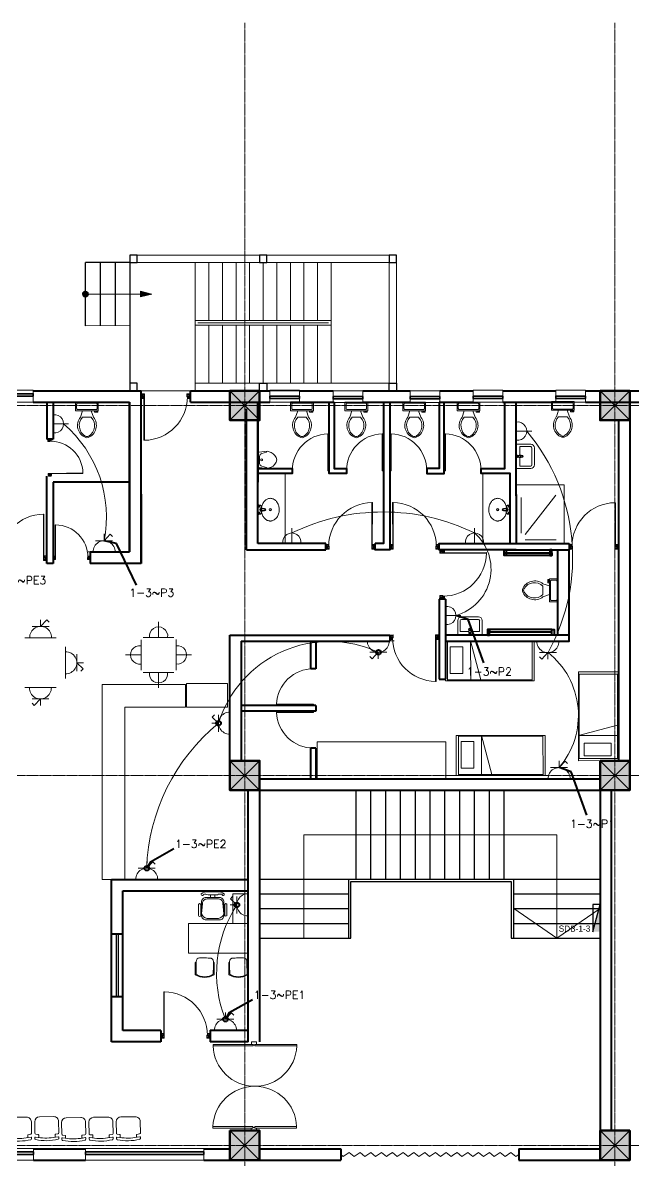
# Model space of a CAD drawing. Header units: millimetres. Extents: x 2390631 to 3136749, y 3674522 to 3929111.
# Drawn here: x 2517565 to 2529930, y 3828346 to 3851404 of the extents above; entities that cross this region are included whole.
import ezdxf

# ---------------------------------------------------------------- set-up
doc = ezdxf.new("R2010")
doc.units = ezdxf.units.MM
doc.header["$MEASUREMENT"] = 0
doc.linetypes.add('CENTER', pattern=[2, 1.25, -0.25, 0.25, -0.25])
doc.linetypes.add('DASHED', pattern=[0.75, 0.5, -0.25])
for name, color, linetype, lineweight in [('0newfurnture', 30, 'Continuous', 15), ('4 DB BOXES', 3, 'Continuous', 25), ('5 A power', 220, 'Continuous', 9), ('5 DB BOXES', 3, 'Continuous', 25), ('centreline', 52, 'CENTER', 5), ('Column-0.5', 14, 'Continuous', 50), ('Dimension- 0.15', 114, 'Continuous', 15), ('Dimension-137.5', 86, 'Continuous', 13), ('door', 41, 'Continuous', 5), ('Door Opening-0.09', 253, 'Continuous', 9), ('Frame-0.3', 24, 'Continuous', 30), ('furniture', 34, 'Continuous', 15), ('Furniture Hospital-0.09', 44, 'Continuous', 9), ('Hatch', 9, 'Continuous', 9), ('hidden lines', 205, 'DASHED', 5), ('Metal  workt-0.2', 13, 'Continuous', 20), ('Power Sockets City supply', 141, 'Continuous', 13), ('Sill Level', 140, 'Continuous', 20), ('stairs', 6, 'Continuous', 25), ('WALL 0.2', 7, 'Continuous', 20), ('wall 0.4', 7, 'Continuous', 40), ('Wall-0.5', 7, 'Continuous', 50), ('WINDOW', 152, 'Continuous', 30), ('Windows Plan', 152, 'Continuous', 35)]:
    doc.layers.add(name, color=color, linetype=linetype, lineweight=lineweight)
for name, color, linetype in [('power socket Generator', 210, 'CENTER'), ('wire powered ups', 3, 'Continuous'), ('Wires', 1, 'Continuous')]:
    doc.layers.add(name, color=color, linetype=linetype)
doc.styles.add('arial.', font='arial.ttf')
doc.styles.add('romans', font='romans.shx')
doc.styles.get("Standard").update_dxf_attribs({"font": 'arial.ttf'})
doc.linetypes.add('ZIGZAG', pattern='A,0.0001,-0.2,[131,ltypeshp.shx,S=0.2,R=0,X=-0.2,Y=0],-0.4,[131,ltypeshp.shx,S=0.2,R=180,X=0.2,Y=0],-0.2', length=0.8001)
doc.dimstyles.get("Standard").update_dxf_attribs({"dimtxt": 500, "dimasz": 100, "dimexe": 100, "dimexo": 200, "dimgap": 0.09, "dimtad": 0, "dimtoh": 1, "dimdec": 0, "dimzin": 0, "dimdsep": 46, "dimtxsty": 'Standard', "dimblk": 'DOT', "dimcen": 0, "dimclrd": 256, "dimclre": 256, "dimclrt": 256, "dimadec": 0, "dimazin": 0, "dimtfac": 1, "dimtdec": 0, "dimtofl": 0, "dimtmove": 0, "dimatfit": 3, "dimfxl": 1, "dimtolj": 1, "dimtzin": 0, "dimlwd": -1, "dimlwe": -1, "dimarcsym": 1})

# ---------------------------------------------------------------- blocks, each defined once
blk = doc.blocks.new('2ft column')
at = {"layer": 'Hatch', "ltscale": 5}
h = blk.add_hatch(color=256, dxfattribs=at)
h.dxf.hatch_style = 1
h.paths.add_polyline_path([(2207385, 4176559), (2207985, 4176559), (2207985, 4175959), (2207385, 4175959)])
at = {"layer": 'Column-0.5', "ltscale": 5}
blk.add_lwpolyline([(2207385, 4176559), (2207985, 4176559), (2207985, 4175959), (2207385, 4175959)], close=True, dxfattribs=at)
at = {"layer": 'Defpoints', "ltscale": 5}
for points in [[(2207985, 4176559), (2207385, 4175959)], [(2207985, 4175959), (2207385, 4176559)]]:
    blk.add_lwpolyline(points, dxfattribs=at)
blk = doc.blocks.new('main grid')
at = {"layer": 'centreline', "ltscale": 5}
for p, q in [((2533911, 4018930), (2533911, 3991299)), ((2541411, 4018930), (2541411, 3976624)), ((2559988, 4011172), (2515645, 4011172)), ((2559988, 4003672), (2515645, 4003672)), ((2559388, 3996172), (2515045, 3996172)), ((2559988, 3996172), (2515645, 3996172))]:
    blk.add_line(p, q, dxfattribs=at)
at = {"layer": 'Hatch'}
for p in [(326226, -165087), (333726, -165087), (326226, -172587), (333726, -172587), (326226, -180087), (333726, -180087)]:
    blk.add_blockref('2ft column', p, dxfattribs=at)
blk = doc.blocks.new('sems')
at = {"layer": 'Dimension- 0.15', "ltscale": 5}
h = blk.add_hatch(dxfattribs=at)
h.set_pattern_fill('ANSI31', color=256, scale=25.555556)
h.set_pattern_definition([(45, (55035.0093, 4945698.8337), (-2.258813329, 2.258813329), [])])
h.paths.add_polyline_path([(2173550, 4150430), (2173550, 4150489), (2173491, 4150489, 0.414214)])
h.paths.add_polyline_path([(2173550, 4150430, 0.414214), (2173609, 4150489), (2173550, 4150489)])
h.paths.add_polyline_path([(2173550, 4150489), (2173609, 4150489, 0.414214), (2173550, 4150548)])
h.paths.add_polyline_path([(2173491, 4150489), (2173550, 4150489), (2173550, 4150548, 0.414214)])
for p, q in [((2174664, 4150546), (2174664, 4150431)), ((2174894, 4150489), (2174664, 4150546)), ((2174664, 4150431), (2174894, 4150489))]:
    blk.add_line(p, q, dxfattribs=at)
blk.add_lwpolyline([(2174664, 4150489), (2173550, 4150489)], dxfattribs=at)
blk.add_circle((2173550, 4150489), 59.1, dxfattribs=at)
blk.add_solid([(2174664, 4150546), (2174894, 4150489), (2174664, 4150431)], dxfattribs=at)
at = {"layer": 'Dimension-137.5', "ltscale": 5}
blk.add_line((2174664, 4150489), (2174894, 4150489), dxfattribs=at)
at = {"layer": 'Frame-0.3'}
for points in [[(2174450, 4151281), (2174450, 4151131), (2174600, 4151131), (2174600, 4151281)], [(2177075, 4151281), (2177075, 4151131), (2177225, 4151131), (2177225, 4151281)], [(2179700, 4151281), (2179700, 4151131), (2179850, 4151131), (2179850, 4151281)], [(2174450, 4148681), (2174450, 4148531), (2174600, 4148531), (2174600, 4148681)], [(2177075, 4148531), (2177075, 4148681), (2177225, 4148681), (2177225, 4148531)], [(2179700, 4148531), (2179700, 4148681), (2179850, 4148681), (2179850, 4148531)]]:
    blk.add_lwpolyline(points, close=True, dxfattribs=at)
at = {"layer": 'Metal  workt-0.2', "ltscale": 5}
for p, q in [((2174600, 4151281), (2179700, 4151281)), ((2175775, 4151131), (2175775, 4149956)), ((2176050, 4151131), (2176050, 4149956)), ((2176325, 4151131), (2176325, 4149956)), ((2176600, 4151131), (2176600, 4149956)), ((2176875, 4151131), (2176875, 4149956)), ((2177150, 4151131), (2177150, 4149956)), ((2177425, 4151131), (2177425, 4149956)), ((2177700, 4151131), (2177700, 4149956)), ((2177975, 4151131), (2177975, 4149956)), ((2178250, 4151131), (2178250, 4149956)), ((2178525, 4151131), (2178525, 4149956)), ((2179700, 4148681), (2179700, 4151131)), ((2175775, 4149856), (2175775, 4148681)), ((2176050, 4149856), (2176050, 4148681)), ((2176325, 4149856), (2176325, 4148681)), ((2176600, 4149856), (2176600, 4148681)), ((2176875, 4149856), (2176875, 4148681)), ((2177150, 4149856), (2177150, 4148681)), ((2177425, 4149856), (2177425, 4148681)), ((2177700, 4149856), (2177700, 4148681)), ((2177975, 4149856), (2177975, 4148681)), ((2178250, 4149856), (2178250, 4148681)), ((2178525, 4149856), (2178525, 4148681)), ((2175775, 4148531), (2174600, 4148531))]:
    blk.add_line(p, q, dxfattribs=at)
at = {"layer": 'Metal  workt-0.2'}
for points in [[(2177075, 4148531), (2179850, 4148531), (2179850, 4151131), (2174450, 4151131), (2174450, 4148531), (2174600, 4148531)], [(2179700, 4151131), (2174600, 4151131)], [(2174450, 4149851), (2173550, 4149847)], [(2179700, 4148681), (2175775, 4148681), (2175775, 4148531), (2176745, 4148531)]]:
    blk.add_lwpolyline(points, dxfattribs=at)
for points in [[(2175775, 4149956), (2175775, 4149856), (2178525, 4149856), (2178525, 4149956)], [(2175825, 4149906), (2175825, 4149906), (2178475, 4149906), (2178475, 4149906)]]:
    blk.add_lwpolyline(points, close=True, dxfattribs=at)
at = {"layer": 'stairs', "ltscale": 5}
for p, q in [((2174450, 4151281), (2174450, 4148531)), ((2173850, 4151131), (2173850, 4149848)), ((2174150, 4151131), (2174150, 4149849))]:
    blk.add_line(p, q, dxfattribs=at)
for points in [[(2173550, 4149847), (2173550, 4151131)], [(2174450, 4151131), (2173550, 4151131)]]:
    blk.add_lwpolyline(points, dxfattribs=at)
blk = doc.blocks.new('MAIN DOOR')
at = {"layer": 'door', "ltscale": 1000}
for points in [[(2313.47, 188.53), (2347.4, 188.53), (2347.4, 187.28), (2313.47, 187.28)], [(2381.32, 188.53), (2348.88, 188.53), (2348.88, 187.28), (2381.32, 187.28)]]:
    blk.add_lwpolyline(points, close=True, dxfattribs=at)
for points in [[(2346.08, 190.6), (2346.08, 188.53)], [(2348.88, 188.12), (2347.4, 188.12), (2347.4, 188.53), (2346.08, 188.53), (2346.08, 190.6), (2350.2, 190.6)], [(2347.4, 188.12), (2348.88, 188.12), (2348.88, 188.53), (2350.2, 188.53), (2350.2, 190.6), (2346.08, 190.6)], [(2350.2, 190.6), (2350.2, 188.53)], [(2313.41, 120.66), (2347.33, 120.66), (2347.33, 121.91), (2313.41, 121.91), (2313.41, 120.66)], [(2348.82, 121.07), (2347.33, 121.07), (2347.33, 120.66), (2346.01, 120.66), (2346.01, 118.6), (2350.14, 118.6)], [(2347.33, 121.07), (2348.82, 121.07), (2348.82, 120.66), (2350.14, 120.66), (2350.14, 118.6), (2346.01, 118.6)], [(2346.01, 118.6), (2346.01, 120.66)], [(2381.26, 120.66), (2348.82, 120.66), (2348.82, 121.91), (2381.26, 121.91), (2381.26, 120.66)], [(2350.14, 118.6), (2350.14, 120.66)]]:
    blk.add_lwpolyline(points, dxfattribs=at)
at = {"layer": 'Door Opening-0.09', "ltscale": 1000}
for centre, radius, start, end in [((2347.4, 188.53), 33.94, 182.11678, 357.88255), ((2347.33, 120.66), 33.95, 2.11669, 177.88264)]:
    blk.add_arc(centre, radius, start, end, dxfattribs=at)
at = {"layer": 'WINDOW', "ltscale": 5}
blk.add_line((2350.14, 190.6), (2350.14, 190.6), dxfattribs=at)
blk = doc.blocks.new('Toilet - top')
at = {"layer": 'Furniture Hospital-0.09'}
for p, q in [((-10, -8.5), (-8, -8.5)), ((-10, -9.5), (-10, -8.5)), ((-7, -9.5), (-10, -9.5)), ((-8, -8.5), (-8, -8)), ((-7, -8), (-7, -9.5)), ((-4, -8), (-6, -14)), ((4, -8), (6, -14)), ((9.5, -6), (9.5, -2)), ((4, -14), (-4, -14))]:
    blk.add_line(p, q, dxfattribs=at)
blk.add_lwpolyline([(10.5, -8), (10.5, 0), (-10.5, 0), (-10.5, -8)], close=True, dxfattribs=at)
for points in [[(-9.5, -2), (-9.5, -6)], [(8.5, -1), (-8.5, -1)], [(-8.5, -7), (8.5, -7)]]:
    blk.add_lwpolyline(points, dxfattribs=at)
for centre, radius, start, end in [((-8.6, -1.9), 0.884, 81.8699, 188.1301), ((-8.6, -6.1), 0.884, 171.8699, 278.1301), ((8.6, -1.9), 0.884, 351.8699, 98.1301), ((8.6, -6.1), 0.884, 261.8699, 8.1301), ((3.5, -21.6), 12.2, 141.4691, 247.9714), ((4.2, -21.8), 11.3, 136.3677, 238.9468), ((-3.5, -21.6), 12.2, 292.0284, 38.5307), ((-4.2, -21.8), 11.3, 301.053, 43.6321), ((0, -27.9), 4, 245.7318, 294.2682), ((0, -29), 4, 254.8605, 285.1395)]:
    blk.add_arc(centre, radius, start, end, dxfattribs=at)
blk = doc.blocks.new('26 door')
at = {"layer": 'door'}
blk.add_line((42654.7, -717.83), (42654.7, -716.68), dxfattribs=at)
at = {"layer": 'door', "ltscale": 5}
blk.add_lwpolyline([(42654.7, -716.68), (42684.73, -716.68), (42684.73, -717.83), (42654.7, -717.83)], dxfattribs=at)
at = {"layer": 'Door Opening-0.09'}
blk.add_arc((42654.79, -717.79), 29.96, 2.13581, 90.17937, dxfattribs=at)
blk = doc.blocks.new('TIA UR Plan-flat-1')
at = {"layer": 'Furniture Hospital-0.09'}
for points in [[(-186, 175), (-265, 150, 0.270578), (-380, 0, 0.556713)], [(-186, -175), (-265, -150, -0.270578), (-380, 0, -0.556713)], [(0, 0), (0, 132, 0.414214), (-25, 157), (-186, 175)], [(0, 0), (0, -132, -0.414214), (-25, -157), (-186, -175)], [(-174, 175), (-174, 154), (-81, 130, -0.321575), (-32, 71), (-32, 0)], [(-174, -175), (-174, -154), (-81, -130, 0.321575), (-32, -71), (-32, 0)]]:
    blk.add_lwpolyline(points, format="xyb", dxfattribs=at)
blk.add_circle((-75, 0), 20, dxfattribs=at)
blk = doc.blocks.new('SHOWERPLAN')
for p, q in [((20, 60), (25, 60)), ((30, 83), (35, 83)), ((30, 67), (35, 67)), ((35, 90), (53, 90)), ((80, 22), (135, 22)), ((20, -60), (25, -60)), ((30, -67), (35, -67)), ((30, -83), (35, -83)), ((35, -90), (53, -90)), ((80, -22), (135, -22))]:
    blk.add_line(p, q)
for points in [[(0, 105, -0.222859), (20, 90), (20, 60, -0.222859), (0, 45)], [(139, -4), (139, 3, 0.373826), (136, 7), (73, 15, 1.867218), (73, -16), (136, -7, 0.373826)], [(0, -105, 0.222859), (20, -90), (20, -60, 0.222859), (0, -45)]]:
    blk.add_lwpolyline(points, format="xyb", close=True)
for points in [[(20, 90), (25, 90), (25, 60), (20, 60)], [(25, 85), (30, 85), (30, 65), (25, 65)], [(30, 90), (35, 90), (35, 60), (30, 60)], [(20, -90), (25, -90), (25, -60), (20, -60)], [(25, -85), (30, -85), (30, -65), (25, -65)], [(30, -90), (35, -90), (35, -60), (30, -60)]]:
    blk.add_lwpolyline(points, close=True)
blk.add_lwpolyline([(51, 18, 0.461601), (47, -15)], format="xyb")
for centre, radius, start, end in [((-15, 21), 63.3, 355.2879, 37.6983), ((45, 0), 10.4, 100.0344, 259.4939), ((60, 2), 18.8, 46.4506, 153.7796), ((-43, 13), 124, 4.2141, 38.3676), ((136, 0), 22.4, 265.9494, 94.0506), ((133, 0), 22.5, 0.4708, 87.1339), ((133, 0), 22.5, 272.8655, 359.6459), ((-15, -21), 63.3, 322.3017, 4.7121), ((60, -2), 18.8, 206.2204, 313.5494), ((-43, -13), 124, 321.6324, 355.7859)]:
    blk.add_arc(centre, radius, start, end)
blk = doc.blocks.new('basi')
at = {"layer": 'Furniture Hospital-0.09'}
for radius in [25, 20]:
    blk.add_circle((0, 0), radius, dxfattribs=at)
blk.add_open_spline([(0, 230), (7, 230), (13, 230), (30, 227), (41, 224), (61, 217), (71, 212), (90, 200), (99, 192), (116, 176), (124, 167), (139, 146), (146, 136), (157, 112), (162, 100), (171, 74), (174, 61), (178, 34), (180, 20), (180, -7), (180, -21), (176, -49), (174, -62), (167, -88), (162, -101), (151, -125), (145, -136), (131, -158), (124, -167), (107, -185), (99, -193), (80, -206), (70, -212), (50, -221), (40, -225), (19, -229), (8, -230), (-13, -230), (-23, -228), (-44, -223), (-54, -220), (-74, -210), (-84, -204), (-102, -190), (-111, -182), (-127, -163), (-134, -153), (-148, -132), (-154, -120), (-164, -96), (-168, -83), (-175, -57), (-177, -43), (-180, -16), (-180, -2), (-179, 26), (-178, 40), (-173, 67), (-169, 80), (-160, 105), (-155, 117), (-143, 140), (-136, 151), (-121, 171), (-113, 179), (-96, 195), (-86, 202), (-67, 214), (-57, 219), (-36, 226), (-26, 228), (-10, 230), (-5, 230), (0, 230)], degree=3, knots=[0, 0, 0, 0, 0.111441, 0.111441, 0.290409, 0.290409, 0.469378, 0.469378, 0.648346, 0.648346, 0.827315, 0.827315, 1.006283, 1.006283, 1.185252, 1.185252, 1.36422, 1.36422, 1.543189, 1.543189, 1.722157, 1.722157, 1.901126, 1.901126, 2.080094, 2.080094, 2.259063, 2.259063, 2.438031, 2.438031, 2.617, 2.617, 2.795968, 2.795968, 2.974937, 2.974937, 3.153905, 3.153905, 3.332874, 3.332874, 3.511842, 3.511842, 3.690811, 3.690811, 3.869779, 3.869779, 4.048748, 4.048748, 4.227716, 4.227716, 4.406684, 4.406684, 4.585653, 4.585653, 4.764621, 4.764621, 4.94359, 4.94359, 5.122558, 5.122558, 5.301527, 5.301527, 5.480495, 5.480495, 5.659464, 5.659464, 5.838432, 5.838432, 6.017401, 6.017401, 6.196369, 6.196369, 6.283185, 6.283185, 6.283185, 6.283185], dxfattribs=at)
at = {"layer": 'Furniture Hospital-0.09', "xscale": 0.9999980001467896, "yscale": 0.9999980001467896, "zscale": 25.4, "rotation": 0.008803277706400013}
blk.add_blockref('SHOWERPLAN', (-250, 0), dxfattribs=at)
blk = doc.blocks.new('d1')
at = {"layer": 'door'}
for p, q in [((2442.75, 10745.72), (2408.32, 10745.72)), ((2442.75, 10746.15), (2408.33, 10746.15)), ((2408.33, 10746.15), (2408.33, 10745.72))]:
    blk.add_line(p, q, dxfattribs=at)
at = {"layer": 'door', "ltscale": 80}
for points in [[(2445, 10779.7), (2445, 10781.99), (2444.56, 10781.99), (2444.56, 10782.43), (2441.8, 10782.43), (2441.8, 10781.99), (2441.36, 10781.99), (2441.36, 10780.14), (2442.75, 10780.14), (2442.75, 10779.7)], [(2445, 10746.15), (2445, 10743.87), (2444.56, 10743.87), (2444.56, 10743.43), (2441.8, 10743.43), (2441.8, 10743.87), (2441.36, 10743.87), (2441.36, 10745.72), (2442.75, 10745.72), (2442.75, 10746.15)]]:
    blk.add_lwpolyline(points, close=True, dxfattribs=at)
at = {"layer": 'Door Opening-0.09', "ltscale": 80}
blk.add_arc((2442.75, 10745.72), 34.42, 90, 179.27403, dxfattribs=at)
at = {"layer": 'hidden lines'}
for centre, radius, start, end in [((2445.01, 10781.68), 2.48, 162.46714, 233.24176), ((2445.46, 10782.07), 1.81, 168.64751, 255.23191), ((2441.64, 10791.37), 9.82, 268.39858, 287.31577), ((2441.38, 10784.76), 4.22, 269.78991, 318.96751), ((2444.33, 10781.34), 2.81, 166.46517, 205.18019), ((2441.57, 10782.05), 3, 308.46813, 358.9527), ((2441.64, 10734.49), 9.82, 72.68423, 91.60142), ((2441.38, 10741.1), 4.22, 41.03249, 90.21009), ((2444.33, 10744.52), 2.81, 154.81981, 193.53483), ((2445.01, 10744.18), 2.48, 126.75824, 197.53286), ((2441.57, 10743.81), 3, 1.0473, 51.53187), ((2445.46, 10743.79), 1.81, 104.76809, 191.35249)]:
    blk.add_arc(centre, radius, start, end, dxfattribs=at)
blk = doc.blocks.new('BCHAIR')
at = {"layer": 'Furniture Hospital-0.09'}
for p, q in [((-0.15, 0), (0.15, 0)), ((-0.25, -0.1), (-0.25, -0.342)), ((0.25, -0.1), (0.25, -0.342)), ((-0.25, -0.431), (-0.25, -0.454)), ((-0.239, -0.421), (-0.181, -0.429)), ((-0.179, -0.369), (-0.232, -0.362)), ((-0.17, -0.379), (-0.17, -0.419)), ((0.17, -0.379), (0.17, -0.419)), ((0.179, -0.369), (0.232, -0.362)), ((0.239, -0.421), (0.181, -0.429)), ((0.25, -0.431), (0.25, -0.454))]:
    blk.add_line(p, q, dxfattribs=at)
for centre, radius, start, end in [((-0.15, -0.1), 0.1, 90, 180), ((0.15, -0.1), 0.1, 360, 90), ((-0.23, -0.342), 0.02, 180, 262.875), ((-0.24, -0.431), 0.01, 82.875, 180), ((-0.23, -0.454), 0.02, 180, 257.4986), ((0, 0.583), 1.083, 257.4986, 282.5014), ((-0.18, -0.419), 0.01, 262.875, 0), ((0, 0.594), 1.039, 259.9886, 280.0345), ((-0.18, -0.379), 0.01, 0, 82.875), ((0.18, -0.379), 0.01, 97.125, 180), ((0.18, -0.419), 0.01, 180, 277.125), ((0.23, -0.342), 0.02, 277.125, 360), ((0.23, -0.454), 0.02, 282.5014, 0), ((0.24, -0.431), 0.01, 0, 97.125)]:
    blk.add_arc(centre, radius, start, end, dxfattribs=at)
blk = doc.blocks.new('IP1')
at = {"layer": 'WALL 0.2', "ltscale": 5}
for points in [[(2535111, 3946693), (2535111, 3948793), (2539161, 3948793)], [(2539161, 3948793), (2540236, 3948793), (2540236, 3946693)], [(2539361, 3947293), (2540236, 3946693), (2541111, 3947293)]]:
    blk.add_lwpolyline(points, dxfattribs=at)
blk = doc.blocks.new('BED')
at = {"layer": 'Furniture Hospital-0.09'}
for p, q in [((-2.12, 0.475), (-2.12, -0.475)), ((-2.12, -0.475), (-2.12, 0.475)), ((-0.008, 0.475), (-2.12, 0.475)), ((-2.07, 0.475), (-2.07, -0.475)), ((-0.058, 0.455), (-2.07, 0.455)), ((-0.855, -0.455), (-0.61, 0.475)), ((-0.61, 0.475), (-0.61, -0.455)), ((-0.425, 0.336), (-0.426, -0.303)), ((-0.425, 0.336), (-0.121, 0.336)), ((-0.121, -0.303), (-0.121, 0.336)), ((-0.058, -0.475), (-0.058, 0.475)), ((-0.008, -0.475), (-0.008, 0.475)), ((-2.12, -0.475), (-0.008, -0.475)), ((-2.07, -0.455), (-0.058, -0.455)), ((-0.426, -0.303), (-0.121, -0.303))]:
    blk.add_line(p, q, dxfattribs=at)
blk = doc.blocks.new('TAP')
at = {"layer": 'Furniture Hospital-0.09', "linetype": 'Continuous'}
for p, q in [((0, 38), (0, -38)), ((5, 38), (0, 38)), ((5, 38), (5, -38)), ((30, 25), (5, 25)), ((30, 0), (5, 0)), ((30, 25), (30, -25)), ((56, 16), (30, 16)), ((51, 7), (48, 8)), ((59, 19), (57, 22)), ((73, 24), (73, 27)), ((88, 20), (89, 22)), ((97, 15), (125, 12)), ((97, 8), (100, 9)), ((5, -38), (0, -38)), ((30, -25), (5, -25)), ((56, -16), (30, -16)), ((51, -8), (48, -9)), ((60, -20), (58, -22)), ((74, -24), (74, -27)), ((88, -19), (90, -22)), ((97, -7), (100, -8)), ((97, -15), (125, -12))]:
    blk.add_line(p, q, dxfattribs=at)
for radius in [21.2, 19.7]:
    blk.add_circle((74, 0), radius, dxfattribs=at)
for centre, radius, start, end in [((74, 0), 27.2, 163.0512, 199.0512), ((74, 0), 24.2, 127.0512, 163.0512), ((74, 0), 27.2, 91.0512, 127.0512), ((74, 0), 24.2, 55.0512, 91.0512), ((74, 0), 27.2, 19.0512, 55.0512), ((74, 0), 24.2, 343.0512, 19.0512), ((95, 0), 32.6, 337.45, 22.55), ((74, 0), 24.2, 199.0512, 235.0512), ((74, 0), 27.2, 235.0512, 271.0512), ((74, 0), 24.2, 271.0512, 307.0512), ((74, 0), 27.2, 307.0512, 343.0512)]:
    blk.add_arc(centre, radius, start, end, dxfattribs=at)
blk = doc.blocks.new('bazin')
at = {"layer": '0newfurnture', "ltscale": 5}
for p, q in [((2434577, 4011590), (2435069, 4011590)), ((2434577, 4011295), (2434577, 4011590)), ((2434626, 4011295), (2434626, 4011516)), ((2434626, 4011516), (2434799, 4011516)), ((2434847, 4011516), (2435020, 4011516)), ((2435020, 4011516), (2435020, 4011295)), ((2435069, 4011590), (2435069, 4011295)), ((2434996, 4011270), (2434651, 4011270)), ((2434996, 4011221), (2434651, 4011221))]:
    blk.add_line(p, q, dxfattribs=at)
blk.add_circle((2434823, 4011477), 25.6, dxfattribs=at)
for centre, radius, start, end in [((2434651, 4011295), 73.8, 180, 270), ((2434651, 4011295), 24.6, 180, 270), ((2434996, 4011295), 73.8, 270, 0), ((2434996, 4011295), 24.6, 270, 0)]:
    blk.add_arc(centre, radius, start, end, dxfattribs=at)
at = {"layer": '0newfurnture', "ltscale": 5, "xscale": 0.9842520018725999, "yscale": 0.9842520018725999, "zscale": 0.9842520018725999, "rotation": 270}
blk.add_blockref('TAP', (2434823, 4011590), dxfattribs=at)
blk = doc.blocks.new('ADHIKRIT')
at = {"layer": 'furniture'}
for p, q in [((-245, 1046), (-569, 1047)), ((900, 1351), (0, 1351)), ((0, 1351), (0, -450)), ((0, 741), (0, 1351)), ((900, -450), (900, 1351)), ((1187, 1121), (1153, 1121)), ((1187, 1145), (1558, 1147)), ((1187, 1145), (1187, 1121)), ((1187, 1121), (1545, 1123)), ((-245, 980), (-569, 981)), ((1048, 956), (1048, 1014)), ((1050, 758), (1050, 711)), ((1050, 700), (1050, 711)), ((-789, 683), (-869, 683)), ((-789, 547), (-869, 547)), ((1189, 595), (1157, 595)), ((1187, 595), (1187, 571)), ((1187, 571), (1558, 573)), ((1189, 595), (1286, 595)), ((1287, 595), (1545, 597)), ((-900, 0), (0, 0)), ((-900, -450), (-900, 0)), ((-247, 247), (-571, 248)), ((-247, 182), (-571, 182)), ((1189, 102), (1157, 102)), ((1187, 126), (1558, 124)), ((1187, 102), (1187, 126)), ((1189, 102), (1286, 101)), ((1287, 101), (1545, 100)), ((1048, -260), (1048, -318)), ((1050, -4), (1050, -14)), ((1050, -61), (1050, -14)), ((0, -450), (-900, -450)), ((0, -450), (900, -450)), ((1187, -425), (1153, -425)), ((1187, -425), (1545, -426)), ((1187, -449), (1187, -425)), ((1187, -449), (1558, -450))]:
    blk.add_line(p, q, dxfattribs=at)
for points in [[(-897, 962, 0.207066), (-957, 755), (-957, 615)], [(-885, 900, 0.214578), (-869, 755), (-869, 615)], [(-110, 614), (-109, 818, 0.414214), (-246, 955), (-655, 956, 0.418376), (-789, 820), (-789, 615)], [(-153, 614), (-152, 788, 0.28028), (-288, 955), (-610, 925, 0.418376), (-744, 789), (-745, 615)], [(-899, 268, -0.207066), (-958, 476), (-957, 615)], [(-886, 330, -0.214578), (-870, 475), (-869, 615)], [(-110, 614), (-110, 409, -0.414214), (-247, 273), (-656, 274, -0.418376), (-790, 410), (-789, 615)], [(-153, 614), (-153, 440, -0.28028), (-290, 273), (-612, 304, -0.418376), (-745, 441), (-745, 615)]]:
    blk.add_lwpolyline(points, format="xyb", dxfattribs=at)
for centre, radius, start, end in [((-569, 1014), 32.9, 89.8702, 269.8702), ((-245, 1013), 32.9, 269.8702, 89.8702), ((1154, 1015), 106, 90.3083, 180.3083), ((1203, 1157), 39.5, 294.3355, 296.5711), ((1099, 860), 518, 329.4756, 30.5244), ((1099, 860), 542, 328.0257, 31.9845), ((-881, 933), 33.3, 262.3354, 120.0474), ((1753, 864), 711, 172.5908, 188.6233), ((1157, 701), 106, 180.3083, 270.3083), ((-882, 297), 33.3, 239.693, 97.4051), ((-571, 215), 32.9, 89.8702, 269.8702), ((-253, 214), 33.4, 280.4483, 79.5122), ((1157, -4), 106, 89.6917, 179.6917), ((1099, -163), 518, 329.4756, 30.5244), ((1099, -163), 542, 328.0155, 31.9743), ((1753, -168), 711, 171.3767, 187.4092), ((1154, -319), 106, 179.6917, 269.6917), ((1203, -461), 39.5, 63.4289, 65.6645)]:
    blk.add_arc(centre, radius, start, end, dxfattribs=at)
blk = doc.blocks.new('w1')
at = {"layer": 'Sill Level'}
blk.add_lwpolyline([(2460641, 3827503), (2460641, 3825103), (2460401, 3825103), (2460401, 3827503)], close=True, dxfattribs=at)
at = {"layer": 'Windows Plan'}
blk.add_lwpolyline([(2460521, 3825103), (2460521, 3827503), (2460473, 3827503), (2460473, 3825103)], close=True, dxfattribs=at)
blk = doc.blocks.new('v2')
at = {"layer": 'Sill Level'}
blk.add_lwpolyline([(2448277, 3818910), (2448877, 3818910), (2448877, 3818670), (2448277, 3818670)], close=True, dxfattribs=at)
at = {"layer": 'Windows Plan'}
blk.add_lwpolyline([(2448877, 3818790), (2448277, 3818790), (2448277, 3818743), (2448877, 3818743)], close=True, dxfattribs=at)
blk = doc.blocks.new('15A N soc')
at = {"layer": 'Power Sockets City supply', "color": 244, "lineweight": 13, "true_color": 0x991b1e}
for p, q in [((52222.6282, 99516.2064), (52222.4926, 99516.2064)), ((52222.5612, 99516.2064), (52222.5611, 99516.2603)), ((52222.5612, 99516.2064), (52222.6099, 99516.2585)), ((52222.6099, 99516.2585), (52222.6282, 99516.2401)), ((52222.4338, 99516.1156), (52222.6863, 99516.1156))]:
    blk.add_line(p, q, dxfattribs=at)
blk.add_arc((52222.5612, 99516.1182), 0.0881, 358.32, 181.68, dxfattribs=at)
blk = doc.blocks.new('5A soc')
at = {"layer": '5 A power', "lineweight": 18}
for p, q in [((895571.9, -137969.1), (895571.9, -137872.1)), ((895476.6, -137969.1), (895667.1, -137969.1))]:
    blk.add_line(p, q, dxfattribs=at)
blk.add_arc((895571.9, -137960.1), 57.1, 350.91221, 189.08779, dxfattribs=at)
blk = doc.blocks.new('FDB')
at = {"layer": '4 DB BOXES'}
blk.add_hatch(color=256, dxfattribs=at).paths.add_polyline_path([(-65075.48, -197982.42), (-65075.48, -197977), (-65095.76, -197982.42)])
for p, q in [((-65095.76, -197982.42), (-65095.76, -197977)), ((-65095.76, -197977), (-65075.48, -197977)), ((-65075.48, -197977), (-65095.76, -197982.42)), ((-65075.48, -197982.42), (-65095.76, -197982.42))]:
    blk.add_line(p, q, dxfattribs=at)
blk = doc.blocks.new('_Dot')
at = {"color": 0, "linetype": 'ByBlock', "lineweight": -2}
blk.add_line((-0.5, 0), (-1, 0), dxfattribs=at)
at = {"color": 0, "linetype": 'ByBlock', "lineweight": -3, "const_width": 0.5}
blk.add_lwpolyline([(-0.25, 0, 1), (0.25, 0, 1)], format="xyb", close=True, dxfattribs=at)

msp = doc.modelspace()

# ---------------------------------------------------------------- linework, layer by layer
at = {"layer": 'Furniture Hospital-0.09'}
for p, q in [((2527657, 3841779), (2527657, 3841055)), ((2527741, 3841028), (2528359, 3841829)), ((2527741, 3840925), (2528370, 3840925)), ((2520860, 3837991), (2519174, 3837991)), ((2519174, 3837991), (2519174, 3834036)), ((2520860, 3837531), (2520860, 3837991)), ((2520860, 3837531), (2519634, 3837531)), ((2519634, 3837531), (2519634, 3834036)), ((2519174, 3834036), (2521760, 3834036))]:
    msp.add_line(p, q, dxfattribs=at)
for points in [[(2522329, 3840846), (2522329, 3842266), (2522879, 3842266), (2522879, 3840846), (2522329, 3840846)], [(2527434, 3840846), (2527434, 3842266), (2526884, 3842266), (2526884, 3840846), (2527434, 3840846)]]:
    msp.add_lwpolyline(points, dxfattribs=at)
for points in [[(2527559, 3840846), (2528532, 3840846), (2528532, 3842039), (2527559, 3842039)], [(2520879, 3837531), (2521713, 3837531), (2521713, 3838012), (2520879, 3838012)], [(2523526, 3836076), (2526135, 3836076), (2526135, 3836825), (2523526, 3836825)]]:
    msp.add_lwpolyline(points, close=True, dxfattribs=at)
at = {"layer": 'stairs', "ltscale": 5}
for points in [[(2524310, 3835846), (2524310, 3834046)], [(2524610, 3835846), (2524610, 3834046)], [(2524910, 3835846), (2524910, 3834046)], [(2525210, 3835846), (2525210, 3834046)], [(2525510, 3835846), (2525510, 3834046)], [(2525810, 3835846), (2525810, 3834046)], [(2526110, 3835846), (2526110, 3834046)], [(2526410, 3835846), (2526410, 3834046)], [(2526710, 3835846), (2526710, 3834046)], [(2527010, 3835846), (2527010, 3834046)], [(2527310, 3835846), (2527310, 3834046)], [(2522360, 3834046), (2529260, 3834046)], [(2524160, 3834046), (2524160, 3832846), (2524210, 3832846), (2524210, 3833996), (2527460, 3833996), (2527460, 3832846), (2527510, 3832846), (2527510, 3834046)], [(2522360, 3833746), (2524160, 3833746)], [(2527510, 3833746), (2529260, 3833746)], [(2522360, 3833446), (2524160, 3833446)], [(2527510, 3833446), (2529260, 3833446)], [(2522360, 3833146), (2524160, 3833146)], [(2527510, 3833146), (2529260, 3833146)], [(2522360, 3832846), (2524160, 3832846)], [(2527510, 3832846), (2529260, 3832846)]]:
    msp.add_lwpolyline(points, dxfattribs=at)
at = {"layer": 'WALL 0.2', "ltscale": 5}
for points in [[(2519365, 3832930), (2519365, 3831658)], [(2519595, 3831658), (2519595, 3832930)]]:
    msp.add_lwpolyline(points, dxfattribs=at)
at = {"layer": 'wall 0.4', "ltscale": 5}
for p, q in [((2517779, 3843946), (2519960, 3843946)), ((2519960, 3843942), (2519960, 3843946)), ((2519960, 3841126), (2519960, 3843942)), ((2520960, 3843946), (2522571, 3843946)), ((2520960, 3843716), (2520960, 3843946)), ((2523171, 3843946), (2523850, 3843946)), ((2524450, 3843946), (2525412, 3843946)), ((2526012, 3843946), (2526690, 3843946)), ((2527290, 3843946), (2528360, 3843946)), ((2528960, 3843946), (2531725, 3843946)), ((2517779, 3843716), (2519730, 3843716)), ((2518053, 3843716), (2518053, 3842966)), ((2518178, 3843716), (2518178, 3842966)), ((2520960, 3843716), (2522571, 3843716)), ((2522099, 3840721), (2522099, 3843576)), ((2522329, 3843716), (2522329, 3842091)), ((2522329, 3840846), (2522329, 3843716)), ((2522990, 3843716), (2523874, 3843716)), ((2524450, 3843716), (2525412, 3843716)), ((2525999, 3843716), (2526690, 3843716)), ((2527290, 3843716), (2528360, 3843716)), ((2527559, 3841813), (2527559, 3843716)), ((2528960, 3843716), (2531725, 3843716)), ((2529630, 3843346), (2529630, 3836446)), ((2529860, 3843346), (2529860, 3836446)), ((2518178, 3842966), (2518053, 3842966)), ((2519730, 3842091), (2518178, 3842091)), ((2518178, 3842091), (2518178, 3840446)), ((2522329, 3841861), (2522329, 3841861)), ((2523704, 3840846), (2522329, 3840846)), ((2523704, 3840721), (2523704, 3840846)), ((2527329, 3840846), (2527559, 3840846)), ((2527329, 3840846), (2527329, 3840846)), ((2527559, 3840846), (2528630, 3840846)), ((2528630, 3840846), (2528630, 3840721)), ((2518928, 3840676), (2519730, 3840676)), ((2518928, 3840676), (2518928, 3840446)), ((2522099, 3840721), (2523704, 3840721)), ((2527329, 3840721), (2527559, 3840721)), ((2527329, 3840721), (2527434, 3840721)), ((2527559, 3840721), (2528630, 3840721)), ((2528400, 3838991), (2528400, 3840721)), ((2528630, 3838991), (2528630, 3840721)), ((2518178, 3840446), (2518053, 3840446)), ((2519960, 3840446), (2518928, 3840446)), ((2525999, 3839721), (2525999, 3838095)), ((2526124, 3839721), (2525999, 3839721)), ((2526124, 3839721), (2526124, 3838095)), ((2521760, 3836446), (2521760, 3838991)), ((2521760, 3838991), (2524999, 3838991)), ((2524999, 3838991), (2524999, 3838866)), ((2526124, 3838999), (2526124, 3838874)), ((2521990, 3838866), (2521990, 3836446)), ((2521990, 3838866), (2524999, 3838866)), ((2523390, 3838866), (2523390, 3838311)), ((2523500, 3838866), (2523500, 3838311)), ((2523500, 3838311), (2523390, 3838311)), ((2525999, 3838095), (2526124, 3838095)), ((2523500, 3837561), (2521990, 3837561)), ((2523500, 3837451), (2521990, 3837451)), ((2523500, 3837561), (2523500, 3837451)), ((2523390, 3836704), (2523390, 3836076)), ((2523500, 3836701), (2523390, 3836701)), ((2523500, 3836701), (2523500, 3836076)), ((2522360, 3836076), (2529260, 3836076)), ((2522130, 3830746), (2522130, 3835846)), ((2522360, 3835846), (2522360, 3830746)), ((2519365, 3834036), (2522130, 3834036)), ((2519365, 3830746), (2519365, 3834036)), ((2519595, 3833806), (2522130, 3833806)), ((2519595, 3830976), (2519595, 3833806)), ((2520362, 3830976), (2519595, 3830976)), ((2520362, 3830976), (2520362, 3830746)), ((2522130, 3830976), (2521362, 3830976)), ((2521362, 3830976), (2521362, 3830746)), ((2520362, 3830746), (2519365, 3830746)), ((2522130, 3830746), (2521362, 3830746)), ((2517785, 3828576), (2518835, 3828576)), ((2521235, 3828576), (2521760, 3828576)), ((2522360, 3828576), (2524010, 3828576)), ((2524010, 3828576), (2524010, 3828346)), ((2527610, 3828576), (2529260, 3828576)), ((2527610, 3828576), (2527610, 3828346)), ((2517785, 3828346), (2518835, 3828346)), ((2521235, 3828346), (2521760, 3828346))]:
    msp.add_line(p, q, dxfattribs=at)
for points in [[(2523874, 3843716), (2523874, 3842366), (2524124, 3842366), (2524124, 3842266), (2523774, 3842266), (2523774, 3843716)], [(2524874, 3843716), (2524874, 3840846), (2524704, 3840846)], [(2524999, 3843716), (2524999, 3840721), (2524704, 3840721), (2524704, 3840846)], [(2525999, 3843716), (2525999, 3842366), (2525749, 3842366), (2525749, 3842266), (2526099, 3842266), (2526099, 3843716)], [(2527559, 3840721), (2527559, 3840721), (2525999, 3840721), (2525999, 3840846), (2527434, 3840846), (2527434, 3842266), (2526849, 3842266), (2526849, 3842366), (2527329, 3842366), (2527329, 3843716)], [(2518053, 3840446), (2518053, 3842216)], [(2522329, 3842366), (2523024, 3842366), (2523024, 3842266), (2522329, 3842266)], [(2527559, 3841844), (2527559, 3840846)], [(2526124, 3838866), (2528630, 3838866), (2528630, 3838991), (2526124, 3838991)], [(2522360, 3835846), (2529260, 3835846)], [(2529260, 3835846), (2529260, 3828946)], [(2529260, 3835846), (2529260, 3828946)], [(2529490, 3828946), (2529490, 3835846)], [(2529490, 3828946), (2529490, 3835846)], [(2519595, 3832930), (2519365, 3832930)], [(2519595, 3831658), (2519365, 3831658)], [(2522360, 3828346), (2524010, 3828346)], [(2527610, 3828346), (2529260, 3828346)]]:
    msp.add_lwpolyline(points, dxfattribs=at)
for points in [[(2527357, 3840607), (2527313, 3840607), (2527313, 3840721), (2527357, 3840721)], [(2527316, 3840656), (2528279, 3840656), (2528279, 3840607), (2527316, 3840607)], [(2528238, 3840607), (2528282, 3840607), (2528282, 3840721), (2528238, 3840721)], [(2527020, 3839105), (2526976, 3839105), (2526976, 3838991), (2527020, 3838991)], [(2527020, 3839056), (2528281, 3839056), (2528281, 3839105), (2527020, 3839105)], [(2528281, 3839105), (2528325, 3839105), (2528325, 3838991), (2528281, 3838991)]]:
    msp.add_lwpolyline(points, close=True, dxfattribs=at)
at = {"layer": 'wall 0.4', "color": 3, "ltscale": 5}
for centre in [(2524769, 3838644), (2521531, 3837206), (2520075, 3834265), (2521901, 3833523), (2521670, 3831205)]:
    msp.add_circle(centre, 47.6, dxfattribs=at)
at = {"layer": 'Wall-0.5', "ltscale": 5}
for p, q in [((2519730, 3843716), (2519730, 3840676)), ((2519960, 3841846), (2519960, 3840446))]:
    msp.add_line(p, q, dxfattribs=at)
at = {"layer": 'WINDOW', "ltscale": 5}
for points in [[(2519462, 3831658), (2519462, 3832930)], [(2519504, 3831658), (2519504, 3832930)]]:
    msp.add_lwpolyline(points, dxfattribs=at)
at = {"layer": 'WINDOW', "linetype": 'ZIGZAG', "lineweight": 20, "ltscale": 0.5}
for points in [[(2524989, 3828461), (2524933, 3828419), (2524832, 3828504), (2524712, 3828421), (2524614, 3828504), (2524494, 3828421), (2524396, 3828504), (2524276, 3828421), (2524177, 3828504), (2524057, 3828421), (2524010, 3828461)], [(2526299, 3828461), (2526244, 3828419), (2526143, 3828504), (2526023, 3828421), (2525924, 3828504), (2525804, 3828421), (2525706, 3828504), (2525586, 3828421), (2525487, 3828504), (2525368, 3828421), (2525269, 3828504), (2525149, 3828421), (2525051, 3828504), (2524989, 3828461)], [(2527610, 3828461), (2527554, 3828419), (2527453, 3828504), (2527333, 3828421), (2527235, 3828504), (2527115, 3828421), (2527016, 3828504), (2526896, 3828421), (2526798, 3828504), (2526678, 3828421), (2526579, 3828504), (2526460, 3828421), (2526361, 3828504), (2526299, 3828461)]]:
    msp.add_lwpolyline(points, dxfattribs=at)
at = {"layer": 'Wires', "color": 2, "lineweight": 9}
for centre, radius, start, end in [((2516775, 3841386), 2485, 348.8318, 49.3815), ((2524716, 3840569), 3987, 331.0114, 39.9106), ((2524866, 3837259), 4229, 64.0558, 115.9442), ((2526077, 3840327), 973, 285.5832, 48.962), ((2527197, 3837364), 1623, 319.2658, 51.6702)]:
    msp.add_arc(centre, radius, start, end, dxfattribs=at)
at = {"layer": 'Wires', "color": 5, "lineweight": 9}
for centre, radius, start, end in [((2523778, 3836509), 2353, 65.1496, 162.8071), ((2524033, 3834135), 3960, 129.1856, 178.1195), ((2524038, 3832138), 2547, 147.0589, 201.4859)]:
    msp.add_arc(centre, radius, start, end, dxfattribs=at)

# ---------------------------------------------------------------- block references
at = {"layer": '0newfurnture', "xscale": -1}
for p, rotation in [((6539149, 6277438), 90), ((91799, 7850581), 180)]:
    msp.add_blockref('bazin', p, dxfattribs=dict(at, rotation=rotation))
at = {"layer": '5 DB BOXES', "xscale": -27.26879209834783, "yscale": 27.26879211394649, "zscale": 27.26879210264321, "rotation": 89.5057637808463}
msp.add_blockref('FDB', (-2884590, 2105082), dxfattribs=at)
at = {"layer": 'door', "yscale": 25, "zscale": 25}
for p, xscale, rotation in [((2505828, 2775956), 25, 90), ((2506928, 2775956), 25, 90), ((2542943, 2775956), -25, 270), ((2544043, 2775956), -25, 270), ((3589824, 3819505), 25, 180)]:
    msp.add_blockref('26 door', p, dxfattribs=dict(at, xscale=xscale, rotation=rotation))
at = {"layer": 'door', "xscale": -25, "yscale": 25, "zscale": 25}
msp.add_blockref('26 door', (3589824, 3855507), dxfattribs=at)
at = {"layer": 'Door Opening-0.09'}
for name, p, xscale, yscale, zscale, rotation in [('d1', (2244524, 3781028), -25.64102998076803, 25.64102998076803, 25.64102998076803, 270.0333351142592), ('d1', (2567972, 3636286), -19.23076923076729, 19.23076923076723, 19.23076923076723, 0.7978814814005375), ('d1', (2800213, 3903268), -25.64102998076803, 25.64102998076803, 25.64102998076803, 89.96666488534903), ('d1', (2249490, 3903268), 25.64102998076803, 25.64102998076803, 25.64102998076803, 270.0333351146509), ('d1', (2805139, 3903267), -25.64102998076803, 25.64102998076803, 25.64102998076803, 89.96666488534903), ('d1', (2793562, 3903036), -25.64102998076803, 25.64102998076803, 25.64102998076803, 89.96666488534903), ('d1', (2311574, 3887540), 19.23076923076723, 19.23076923076723, 19.23076923076723, 270), ('d1', (2801504, 3776462), 25.64102998076803, 25.64102998076803, 25.64102998076803, 90.03333511465095), ('d1', (2244926, 3893674), 25.64102998076803, 25.64102998076803, 25.64102998076803, 269.9666648857408), ('MAIN DOOR', (2580953, 3833659), 25.0000182071143, 25.0000182071143, 25.0000182071143, 179.9491575826777)]:
    msp.add_blockref(name, p, dxfattribs=dict(at, xscale=xscale, yscale=yscale, zscale=zscale, rotation=rotation))
at = {"layer": 'furniture', "extrusion": (0, 0, -1), "xscale": 0.6669998082076751, "yscale": 0.6669998082076751, "zscale": -0.6669998082076751, "rotation": 270.0000000000001}
msp.add_blockref('ADHIKRIT', (-2521823, 3833146), dxfattribs=at)
at = {"layer": 'Furniture Hospital-0.09'}
for name, p, xscale, yscale, zscale, rotation in [('Toilet - top', (2518865, 3843716), -21.9357505720243, 21.93575057202424, 21.93575057202424, 359.9999975267988), ('Toilet - top', (2528409, 3839899), 21.93575057202424, 21.93575057202424, 21.93575057202424, 270), ('BED', (2526117, 3838470), -851.8518518849081, 851.8518518849083, 851.8518518849082, 0.07196910721486205), ('BED', (2529225, 3836439), -851.8518518849081, 851.8518518849083, 851.8518518849082, 90.07196910721487), ('BED', (2526339, 3836551), -851.8518518849081, 851.8518518849083, 851.8518518849082, 0.07196910721486205)]:
    msp.add_blockref(name, p, dxfattribs=dict(at, xscale=xscale, yscale=yscale, zscale=zscale, rotation=rotation))
at = {"layer": 'Furniture Hospital-0.09', "xscale": -21.93575057202424, "yscale": 21.93575057202424, "zscale": 21.93575057202424}
for p in [(2523221, 3843716), (2524321, 3843716), (2525495, 3843716), (2526595, 3843716), (2528504, 3843725)]:
    msp.add_blockref('Toilet - top', p, dxfattribs=at)
at = {"layer": 'Furniture Hospital-0.09', "rotation": 179.9999993660119}
msp.add_blockref('TIA UR Plan-flat-1', (2522329, 3842544), dxfattribs=at)
at = {"layer": 'Furniture Hospital-0.09', "extrusion": (-4.91554e-49, 5.67747e-55, -1), "zscale": -1, "rotation": 179.9912628993978}
msp.add_blockref('basi', (-2522579, 3841534), dxfattribs=at)
at = {"layer": 'Furniture Hospital-0.09', "extrusion": (4.91554e-49, 5.67747e-55, -1), "xscale": -1, "zscale": -1, "rotation": 180.0087371006022}
msp.add_blockref('basi', (-2527184, 3841534), dxfattribs=at)
at = {"layer": 'Furniture Hospital-0.09', "color": 8, "linetype": 'Continuous', "xscale": 971.1111111110954, "yscale": 971.1111111110954, "zscale": 971.1111111110954, "rotation": 0.8219194309883305}
for p in [(2517495, 3829220), (2518048, 3829228), (2518593, 3829211), (2519146, 3829219), (2519699, 3829227)]:
    msp.add_blockref('BCHAIR', p, dxfattribs=at)
at = {"layer": 'power socket Generator', "linetype": 'Continuous', "xscale": 3.253162499517202, "yscale": 3.253162499517202, "zscale": 3.253162499517202}
for p, rotation in [((2967014, 6756714), 270), ((2976395, 6756568), 270), ((2974960, 6752831), 270), ((2071126, 925148), 90), ((2969505, 6752030), 270), ((5433756, 3389400), 180)]:
    msp.add_blockref('5A soc', p, dxfattribs=dict(at, rotation=rotation))
for p in [(-390425, 4289682), (-386725, 4289682), (-393125, 4287778)]:
    msp.add_blockref('5A soc', p, dxfattribs=at)
at = {"layer": 'Power Sockets City supply', "lineweight": 0, "xscale": 2523.339306174504, "yscale": 2523.339306174504, "zscale": 2523.339306174504}
for p in [(-129256028, -247272250), (-129257314, -247273988), (-129246813, -247276850), (-129255166, -247278890), (-129253571, -247281950)]:
    msp.add_blockref('15A N soc', p, dxfattribs=at)
for p, rotation in [((-248594496, 135613671), 270.0000000000001), ((134300008, 254951799), 180), ((134303442, 254951792), 180), ((134293163, 254950853), 180), ((253634686, -127938035), 90), ((253635056, -127941718), 90)]:
    msp.add_blockref('15A N soc', p, dxfattribs=dict(at, rotation=rotation))
at = {"layer": 'wall 0.4'}
for name, p in [('main grid', (-11851, -167526)), ('sems', (345285, -304585)), ('v2', (74295, 25046)), ('v2', (75573, 25036)), ('v2', (77135, 25036)), ('v2', (78413, 25046)), ('v2', (80083, 25046)), ('IP1', (-11851, -113847))]:
    msp.add_blockref(name, p, dxfattribs=at)
at = {"layer": 'wall 0.4', "rotation": 270}
for p in [(-1309724, 6304357), (-1309718, 6288987), (-1306268, 6288987)]:
    msp.add_blockref('w1', p, dxfattribs=at)
at = {"layer": 'wall 0.4', "ltscale": 5, "xscale": 25.64102998076803, "yscale": 25.64102998076803, "zscale": 25.64102998076803, "rotation": 180.033335114651}
msp.add_blockref('d1', (2588547, 4116230), dxfattribs=at)

# ---------------------------------------------------------------- texts
at = {"layer": 'wall 0.4', "color": 5, "ltscale": 5, "style": 'romans'}
for s, p in [('1-3~PE3', (2516998, 3840021)), ('1-3~PE2', (2520648, 3834676)), ('1-3~PE1', (2522244, 3831617))]:
    msp.add_text(s, height=162.3, dxfattribs=at).set_placement(p)
at = {"layer": 'wire powered ups', "ltscale": 5, "insert": (2529061, 3832977), "char_height": 125, "attachment_point": 9, "rotation": 359.9992, "style": 'arial.'}
msp.add_mtext('{\\fStylus BT|b0|i0|c0|p34;SDB-1-3}', dxfattribs=at)
at = {"layer": 'Wires', "color": 2, "lineweight": 9, "style": 'romans'}
for s, p in [('1-3~P3', (2519722, 3839770)), ('1-3~P2', (2526560, 3838170)), ('1-3~P1', (2528649, 3835085))]:
    msp.add_text(s, height=162.3, dxfattribs=at).set_placement(p)

# ---------------------------------------------------------------- leaders
at = {"layer": 'wall 0.4', "ltscale": 5}
for points, override in [([(2519867, 3840002), (2519466, 3840846), (2519213, 3840905)], {"dimgap": 0.09, "dimtad": 0, "dimfxl": 500, "dimfxlon": 1}), ([(2526901, 3838427), (2526584, 3839307), (2526339, 3839390)], {"dimgap": 0.09, "dimtad": 0, "dimfxl": 500, "dimfxlon": 1}), ([(2528990, 3835342), (2528674, 3836222), (2528428, 3836305)], {"dimgap": 0.09, "dimtad": 0, "dimfxl": 500, "dimfxlon": 1}), ([(2520622, 3834657), (2520152, 3834391), (2520077, 3834264)], {"dimfxl": 500, "dimfxlon": 1}), ([(2522218, 3831597), (2521748, 3831332), (2521672, 3831205)], {"dimfxl": 500, "dimfxlon": 1})]:
    msp.add_leader(points, dimstyle='Standard', override=override, dxfattribs=at)

doc.saveas('drawing.dxf')
